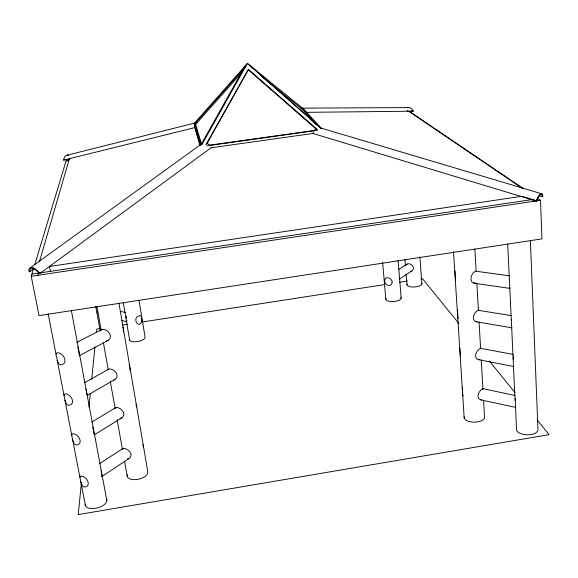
<?xml version="1.0" encoding="UTF-8"?>
<svg xmlns="http://www.w3.org/2000/svg" width="578" height="578" viewBox="0 0 578 578"><rect width="100%" height="100%" fill="white"/><g stroke="black" fill="none" stroke-linecap="round" stroke-linejoin="round"><path stroke-width="0.87" d="M126.293 316.209L126.293 318.283M530.366 240.332L537.974 429.635A10.765 5.224 1.2 0 1 527.367 434.808A10.765 5.224 1.2 0 1 516.457 429.425L515.236 398.553M115.419 408.588L115.932 407.483C120.903 407.15 127.276 414.238 121.669 417.923L94.626 434.613M515.085 400.46L513.134 359.148L513.539 356.077M513.134 359.148L511.32 319.685M511.292 320.176L509.406 279.73M122.666 449.287L123.193 448.297C128.013 448.232 134.45 454.973 128.858 458.621L101.649 476.669M130.036 370.447L129.819 367.572M81.368 483.215L78.24 514.586L549.1 434.649L537.179 419.96M88.961 407.02L90.298 393.575M91.729 379.233L94.944 346.966M96.374 332.625L96.728 329.041L100.29 328.492M79.41 355.333L77.842 346.945M462.472 387.195L462.675 394.239M457.487 309.468L458.079 318.68M454.973 270.8L455.601 280.568M94.192 434.735L92.755 427.041M101.966 476.395L101.143 470.434M37.888 275.28L38.502 273.119M39.405 261.87L69.396 158.683L70.025 158.466M123.41 331.967L123.396 330.038M538.132 198.673L540.524 200.291L541.94 238.873L39.001 315.602L31.241 276.27L33.726 268.055M34.767 264.601L66.362 159.99L69.902 159.492M200.869 145.02L245.086 66.022M201.736 144.89L247.398 63.414L303.183 108.693M206.043 144.536L248.475 69.353L317.488 129.653M206.635 144.132L248.475 69.353M406.363 264.984C409.52 260.685 417.02 268.575 411.406 271.205L399.181 279.311M101.555 329.951L101.988 329.388C107.421 328.499 113.989 336.533 108.064 340.428L79.099 355.817M194.013 123.685L247.398 63.414L321.708 128.916M194.829 123.757L245.578 66.658M200.848 144.71L195.061 125L241.763 72.546M515.092 395.504L482.709 388.597C479.169 390.649 475.239 397.671 480.621 399.846L515.836 407.447M87.307 395.366L114.885 379.529C120.513 375.808 114.184 368.388 109.076 368.981L84.424 382.795M39.745 273.589A8.973 4.422 52.2 0 0 32.317 267.592A8.973 4.422 52.2 0 0 28.958 271.501L29.818 271.667A7.565 3.721 52.2 0 1 32.664 268.445A7.565 3.721 52.2 0 1 38.87 273.423L39.745 273.589L211.411 147.52M29.818 271.667L33.972 268.647M30.28 267.773L201.953 143.655M536.225 201.043L536.666 200.747A7.991 2.615 -71.6 0 1 540.264 194.916A7.991 2.615 -71.6 0 1 542.446 196.78L542.872 196.491A8.973 2.933 -71.6 0 0 540.408 194.107A8.973 2.933 -71.6 0 0 536.225 201.043L312.958 133.46L211.049 147.78M99.532 463.657L123.193 448.297M398.582 269.572L407.252 263.944M91.765 422.063L115.932 407.483M76.787 342.422L101.988 329.388M475.578 282.953C468.245 284.145 470.593 272.39 475.976 271.248L509.579 275.814M108.064 340.428L106.388 340.912M411.406 271.205L410.474 271.53M113.736 379.934L114.885 379.529M463.426 395.822L462.826 395.807L462.747 395.157M68.703 155.114A6.286 4.971 73.3 0 0 63.681 160.099L64.31 159.882M121.669 417.923L120.108 418.299M128.858 458.621L127.312 458.946M66.846 155.272L194.54 123.085M63.681 160.099L194.815 127.615A7.167 4.964 75.7 0 1 197.062 122.659M513.156 354.408L480.383 348.288C476.612 350.145 472.898 357.414 478.273 359.632L513.726 366.524M122.543 325.053L127.89 324.229M142.13 322.025L384.269 284.636M399.398 282.295L407.411 281.06M420.762 279.001L422.547 278.726L458.867 323.47M31.898 274.102L532.071 199.576L534.426 201.202M31.241 276.27L540.524 200.291M520.937 196.419L49.441 266.472L50.373 271.349M209.323 145.194L314.54 130.426M206.938 145.858L317.279 130.375M66.065 160.966L68.731 160.59M481.597 399.839L480.621 399.846M511.393 315.66L478.194 310.292C474.213 311.947 470.687 319.475 476.055 321.729L511.898 327.805L511.624 327.227M479.263 359.661L478.273 359.632M408.624 111.207L413.4 111.193A6.105 5.281 -87.4 0 0 407.765 107.667M305.813 112.342L413.4 111.193M302.713 108.129L408.754 107.587M477.06 321.794L476.055 321.729M473.714 283.177L510.02 288.408L509.767 287.866M120.246 311.325L125.44 312.438M121.799 320.559L126.987 321.708M319.815 127.724L541.658 193.753M539.072 195.776L542.446 196.78M522.23 196.376L536.666 200.747M410.113 111.908L523.198 188.551M408.762 111.243L523.242 188.927M195.061 125L194.23 124.436L200.183 144.948M482.709 388.597L482.948 389.42L481.243 359.733M261.205 76.152L303.233 110.022L316.874 125.058M460.485 356.171L459.756 347.963M248.482 69.967L316.542 129.465M249.841 65.386L321.751 128.786L303.884 109.264M302.648 109.553L316.534 124.87M515.663 407.584L515.403 407.165M489.508 361.228L515.049 392.693M126.647 320.364L126.929 321.13M57.208 360.296L58.58 363.54L60.365 364.906C69.1 364.292 63.941 352.45 57.135 352.739C54.498 354.018 57.489 358.035 57.186 360.239L85.436 505.699M85.949 389.037L86.989 394.622M64.96 400.279L66.412 403.906L68.182 405.344C76.534 404.903 71.47 393.705 65.126 393.849L64.158 394.413L64.05 395.59M72.655 439.894L74.1 443.536L75.862 445.024C84.178 444.749 79.034 433.746 72.864 433.775L71.882 434.223L71.766 435.321M80.804 481.842L82.235 485.506L83.991 487.044C92.603 486.9 86.606 475.391 80.414 476.12L79.937 477.399M195.624 124.364L201.65 144.601M194.815 127.615L199.952 145.396M129.154 364.523L129.53 366.084M122.89 327.069L123.193 328.636M136.061 404.253L136.531 406.977M142.99 444.728L143.445 447.379M48.169 313.789L56.044 354.365M71.347 310.364L106.843 500.57M97.053 307.048L101.157 330.074M103.368 342.472L108.267 369.934M110.319 381.444L115.058 408.017M117.11 419.527L122.478 449.641M124.53 461.157L127.218 476.214M95.782 306.369L100.196 331.115M118.96 303.19L147.802 471.735A10.534 5.253 -12.7 0 1 137.174 479.437A10.534 5.253 -12.7 0 1 127.333 474.798M123.324 302.886L129.66 340.218M139.009 300.314L145.02 336.837A7.897 2.991 -10.3 0 1 137.6 341.54A7.897 2.991 -10.3 0 1 129.609 339.43M97.162 311.932L97.314 313.016M382.643 262.477L385.822 299.209M398.083 260.331L401.168 298.038M404.968 259.645L405.467 265.909M406.11 273.972L406.963 284.716M419.895 256.907L421.911 283.849M453.477 251.365L464.185 418.01M474.878 249.147L476.171 271.624M476.843 283.314L478.396 310.285M479.068 321.975L480.621 348.946M483.569 400.193L484.501 416.377A10.267 4.935 -0.7 0 1 474.524 422.171A10.267 4.935 -0.7 0 1 464.17 416.724M507.686 243.988L509.391 279.976M106.562 499.125A11.098 5.657 -14.6 0 1 97.017 508.04A11.098 5.657 -14.6 0 1 85.197 504.226M421.644 283.169A7.492 2.695 -3.8 0 1 414.448 287.006A7.492 2.695 -3.8 0 1 407.23 284M400.821 297.323A7.695 2.868 -4.2 0 1 393.777 301.506A7.695 2.868 -4.2 0 1 386.032 298.45M312.958 133.46A7.839 4.068 -73 0 1 313.486 132.095M314.136 130.83A7.839 4.068 -73 0 1 315.667 128.793M207.155 143.402A7.593 4.935 53.7 0 1 209.503 145.1M407.447 110.427A5.072 4.371 -87.5 0 1 407.851 111.214M300.914 108.303A7.102 5.679 89.7 0 1 304.382 111.186M412.085 110.384A5.036 4.349 -87.3 0 1 412.49 111.164M141.863 320.422C139.442 331.237 130.512 316.672 140.295 315.602L141.473 317.163L141.863 320.422M392.151 282.302C391.234 288.473 383.351 284.752 384.861 279.68C385.591 275.301 392.765 278.878 392.151 282.302"/></g></svg>
